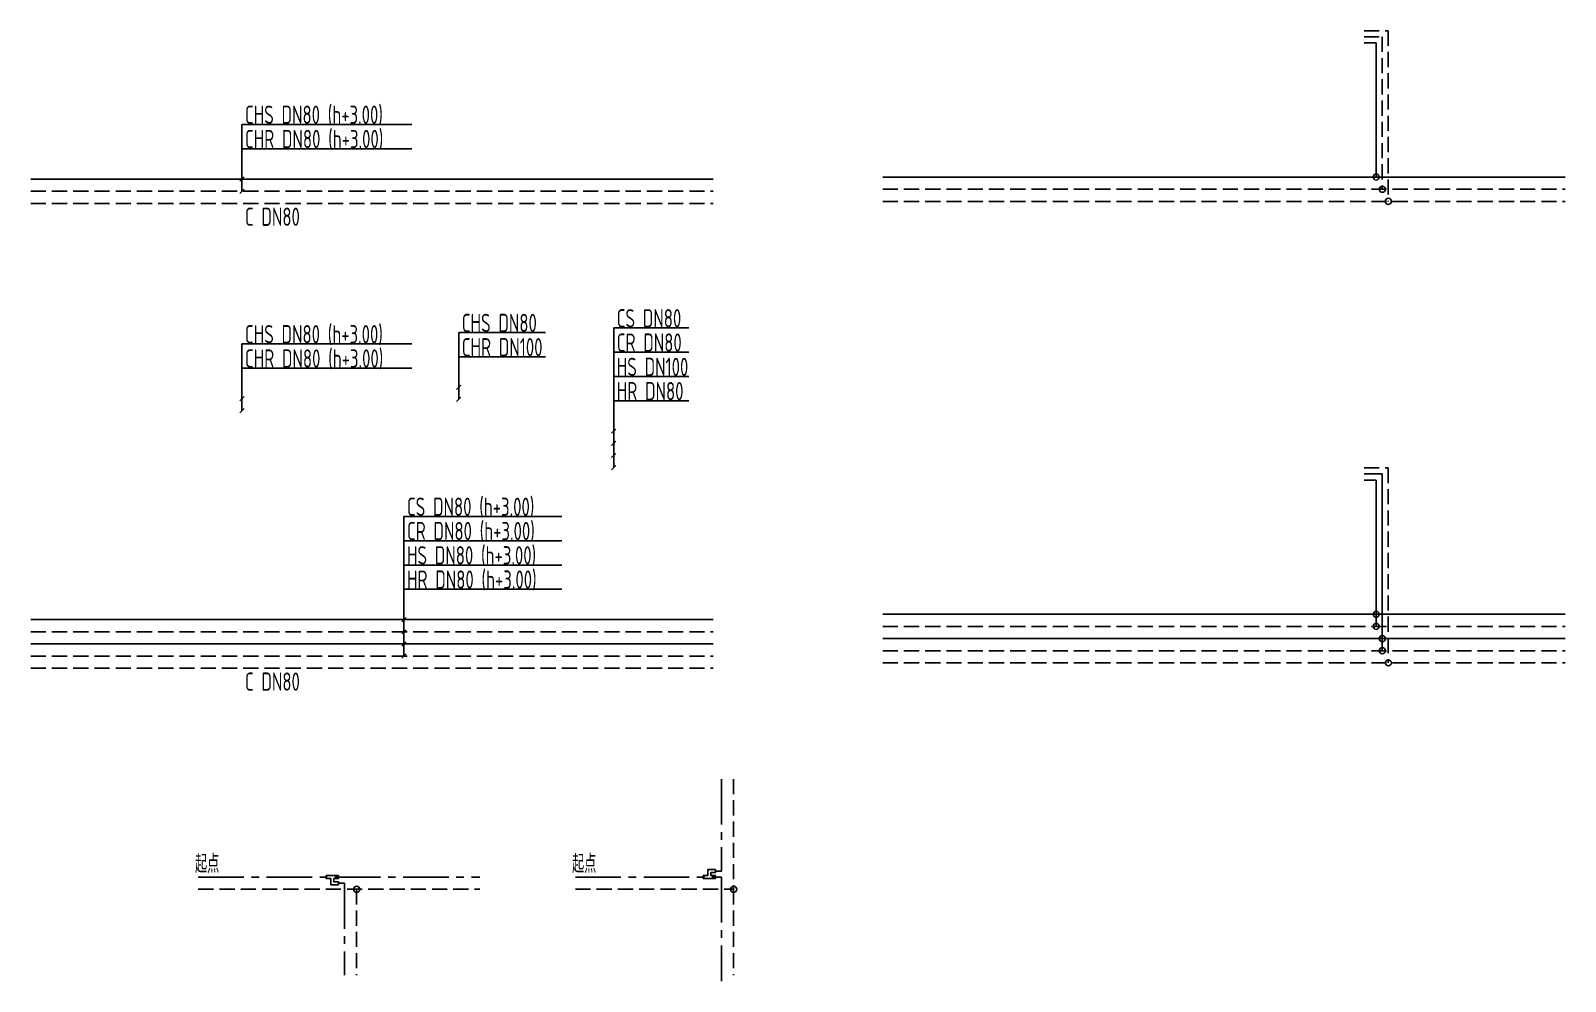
# Model space of a CAD drawing. Extents: x -671963 to 2381076, y -56129 to 1796010.
# Drawn here: x 170388 to 195668, y -25026 to -9368 of the extents above; entities that cross this region are included whole.
import ezdxf

# ---------------------------------------------------------------- set-up
doc = ezdxf.new("R2010")
doc.units = 0
doc.header["$LTSCALE"] = 1000
doc.linetypes.add('CENTER2', pattern=[1.125, 0.75, -0.125, 0.125, -0.125])
doc.linetypes.add('DASH', pattern=[0.35, 0.25, -0.1])
doc.layers.get('0').update_dxf_attribs({"linetype": 'CONTINUOUS'})
for name, color, linetype in [('H-PIPE-C', 4, 'DASH'), ('H-PIPE-CHR', 1, 'DASH'), ('H-PIPE-CHS', 1, 'CONTINUOUS'), ('H-PIPE-CR', 1, 'DASH'), ('H-PIPE-CS', 1, 'CONTINUOUS'), ('H-PIPE-DIMS', 7, 'CONTINUOUS'), ('H-PIPE-HR', 1, 'DASH'), ('H-PIPE-HS', 1, 'CONTINUOUS'), ('H-PIPE-R', 1, 'CENTER2'), ('M-W-PIPE-CHS', 1, 'CONTINUOUS')]:
    doc.layers.add(name, color=color, linetype=linetype)
doc.styles.add('TH-AI-STYLE3', font='tssdeng.shx', dxfattribs={"width": 0.7, "bigfont": 'tssdchn.shx'})
doc.styles.add('TH-STYLE3', font='tssdeng.shx', dxfattribs={"width": 0.8, "bigfont": 'tssdchn.shx'})

# ---------------------------------------------------------------- blocks, each defined once
blk = doc.blocks.new('*U153')
for p, q in [((0, 900), (2800, 900)), ((0, 900), (0, -200)), ((0, 500), (2800, 500)), ((-35, -35), (35, 35)), ((-35, -235), (35, -165))]:
    blk.add_line(p, q)
at = {"style": 'TH-AI-STYLE3', "width": 0.7}
for tag, p in [('水管标注1', (50, 910)), ('水管标注2', (50, 510))]:
    blk.add_attdef(tag, p, '', height=300, dxfattribs=at)
blk = doc.blocks.new('AI-分歧管')
for p, q in [((0, 100), (0, 0)), ((100, 100), (100, 0))]:
    blk.add_line(p, q)
at = {"color": 2}
blk.add_lwpolyline([(25, 225), (25, 300), (-25, 300), (-25, 100), (25, 100), (25, 175), (75, 175), (75, 100), (125, 100), (125, 225)], close=True, dxfattribs=at)
blk = doc.blocks.new('*U152')
for p, q in [((0, 1700), (0, -600)), ((0, 1700), (2600, 1700)), ((0, 1300), (2600, 1300)), ((0, 900), (2600, 900)), ((0, 500), (2600, 500)), ((-35, -35), (35, 35)), ((-35, -235), (35, -165)), ((-35, -435), (35, -365)), ((-35, -635), (35, -565))]:
    blk.add_line(p, q)
at = {"style": 'TH-AI-STYLE3', "width": 0.7}
for tag, p in [('水管标注1', (50, 1710)), ('水管标注2', (50, 1310)), ('水管标注3', (50, 910)), ('水管标注4', (50, 510))]:
    blk.add_attdef(tag, p, '', height=300, dxfattribs=at)
blk = doc.blocks.new('*U328')
for p, q in [((0, 900), (1430, 900)), ((0, 900), (0, -200)), ((0, 500), (1430, 500)), ((-35, -35), (35, 35)), ((-35, -235), (35, -165))]:
    blk.add_line(p, q)
at = {"style": 'TH-AI-STYLE3', "width": 0.7}
for tag, p in [('水管标注1', (50, 910)), ('水管标注2', (50, 510))]:
    blk.add_attdef(tag, p, '', height=300, dxfattribs=at)
blk = doc.blocks.new('*U334')
for p, q in [((0, 1700), (0, -600)), ((0, 1700), (1240, 1700)), ((0, 1300), (1240, 1300)), ((0, 900), (1240, 900)), ((0, 500), (1240, 500)), ((-35, -35), (35, 35)), ((-35, -235), (35, -165)), ((-35, -435), (35, -365)), ((-35, -635), (35, -565))]:
    blk.add_line(p, q)
at = {"style": 'TH-AI-STYLE3', "width": 0.7}
for tag, p in [('水管标注1', (50, 1710)), ('水管标注2', (50, 1310)), ('水管标注3', (50, 910)), ('水管标注4', (50, 510))]:
    blk.add_attdef(tag, p, '', height=300, dxfattribs=at)

msp = doc.modelspace()

# ---------------------------------------------------------------- linework, layer by layer
at = {"layer": 'H-PIPE-C'}
for p, q in [((192352.0513, -9368.2139), (192752.0513, -9368.2139)), ((192752.0513, -9368.2139), (192752.0513, -12179.3992)), ((170388.4708, -12212.2213), (181632.4939, -12212.2213)), ((184423.631, -12179.3992), (195667.654, -12179.3992)), ((192352.0513, -16569.2948), (192752.0513, -16569.2948)), ((192752.0513, -16569.2948), (192752.0513, -19780.48)), ((170388.4708, -19869.3204), (181632.4939, -19869.3204)), ((184423.631, -19780.48), (195667.654, -19780.48)), ((181968.0918, -21694.1143), (181968.0918, -23510.1509)), ((173149.8751, -23510.1509), (177784.8692, -23510.1509)), ((175757.169, -23510.1509), (175757.169, -24926.1875)), ((179360.798, -23510.1509), (181968.0918, -23510.1509)), ((181968.0918, -23510.1509), (181968.0918, -24926.1875))]:
    msp.add_line(p, q, dxfattribs=at)
at = {"layer": 'H-PIPE-CHR'}
for p, q in [((192352.0513, -9468.2139), (192652.0513, -9468.2139)), ((192652.0513, -9468.2139), (192652.0513, -11979.3992)), ((170388.4708, -12012.2213), (181632.4939, -12012.2213)), ((184423.631, -11979.3992), (195667.654, -11979.3992))]:
    msp.add_line(p, q, dxfattribs=at)
at = {"layer": 'H-PIPE-CHS'}
for p, q in [((192352.0513, -9568.2139), (192552.0513, -9568.2139)), ((192552.0513, -9568.2139), (192552.0513, -11779.3992)), ((170388.4708, -11812.2213), (181632.4939, -11812.2213)), ((184423.631, -11779.3992), (195667.654, -11779.3992))]:
    msp.add_line(p, q, dxfattribs=at)
at = {"layer": 'H-PIPE-CR'}
for p, q in [((184423.631, -19180.48), (195667.654, -19180.48)), ((170388.4708, -19269.3204), (181632.4939, -19269.3204))]:
    msp.add_line(p, q, dxfattribs=at)
at = {"layer": 'H-PIPE-CS'}
for p, q in [((192352.0513, -16769.2948), (192552.0513, -16769.2948)), ((192552.0513, -16769.2948), (192552.0513, -19180.48)), ((170388.4708, -19069.3204), (181632.4939, -19069.3204)), ((184423.631, -18980.48), (195667.654, -18980.48))]:
    msp.add_line(p, q, dxfattribs=at)
at = {"layer": 'H-PIPE-DIMS'}
for centre in [(192552.0513, -11779.3992), (192652.0513, -11979.3992), (192752.0513, -12179.3992), (192552.0513, -18980.48), (192552.0513, -19180.48), (192652.0513, -19380.48), (192652.0513, -19580.48), (192752.0513, -19780.48), (175757.169, -23510.1509), (181968.0918, -23510.1509)]:
    msp.add_circle(centre, 50, dxfattribs=at)
at = {"layer": 'H-PIPE-HR'}
for p, q in [((170388.4708, -19669.3204), (181632.4939, -19669.3204)), ((184423.631, -19580.48), (195667.654, -19580.48))]:
    msp.add_line(p, q, dxfattribs=at)
at = {"layer": 'H-PIPE-HS'}
for p, q in [((192352.0513, -16669.2948), (192652.0513, -16669.2948)), ((192652.0513, -16669.2948), (192652.0513, -19580.48)), ((184423.631, -19380.48), (195667.654, -19380.48)), ((170388.4708, -19469.3204), (181632.4939, -19469.3204))]:
    msp.add_line(p, q, dxfattribs=at)
at = {"layer": 'H-PIPE-R'}
for p, q in [((181768.0918, -21694.1143), (181768.0918, -23210.1509)), ((173149.8751, -23310.1509), (177784.8692, -23310.1509)), ((175557.169, -23410.1509), (175557.169, -24926.1875)), ((179360.798, -23310.1509), (181768.0918, -23310.1509)), ((181768.0918, -23310.1509), (181768.0918, -25026.1875))]:
    msp.add_line(p, q, dxfattribs=at)

# ---------------------------------------------------------------- block references
at = {"layer": 'H-PIPE-DIMS'}
for name, p, values in [('*U153', (173867.8774, -11812.2213), {'水管标注1': 'CHS DN80 (h+3.00)', '水管标注2': 'CHR DN80 (h+3.00)'}), ('*U328', (177439.825, -15241.5008), {'水管标注1': 'CHS DN80', '水管标注2': 'CHR DN100'}), ('*U334', (179992.4828, -15965.1589), {'水管标注1': 'CS DN80', '水管标注2': 'CR DN80', '水管标注3': 'HS DN100', '水管标注4': 'HR DN80'}), ('*U153', (173867.8774, -15427.5188), {'水管标注1': 'CHS DN80 (h+3.00)', '水管标注2': 'CHR DN80 (h+3.00)'}), ('*U152', (176536.8094, -19069.3204), {'水管标注1': 'CS DN80 (h+3.00)', '水管标注2': 'CR DN80 (h+3.00)', '水管标注3': 'HS DN80 (h+3.00)', '水管标注4': 'HR DN80 (h+3.00)'})]:
    msp.add_blockref(name, p, dxfattribs=at).add_auto_attribs(values)
at = {"layer": 'M-W-PIPE-CHS', "rotation": 90.00000000000001}
msp.add_blockref('AI-分歧管', (181768.0918, -23310.1509), dxfattribs=at)
at = {"layer": 'M-W-PIPE-CHS', "xscale": -1, "rotation": 90}
msp.add_blockref('AI-分歧管', (175557.169, -23310.1509), dxfattribs=at)

# ---------------------------------------------------------------- texts
at = {"style": 'TH-STYLE3', "width": 0.7}
for s, p in [('C DN80', (173917.8774, -12582.5852)), ('C DN80', (173917.8774, -20239.6844)), ('起点', (173095.7757, -23241.1309)), ('起点', (179306.6985, -23241.1309))]:
    msp.add_text(s, height=300, dxfattribs=at).set_placement(p)

doc.saveas('drawing.dxf')
